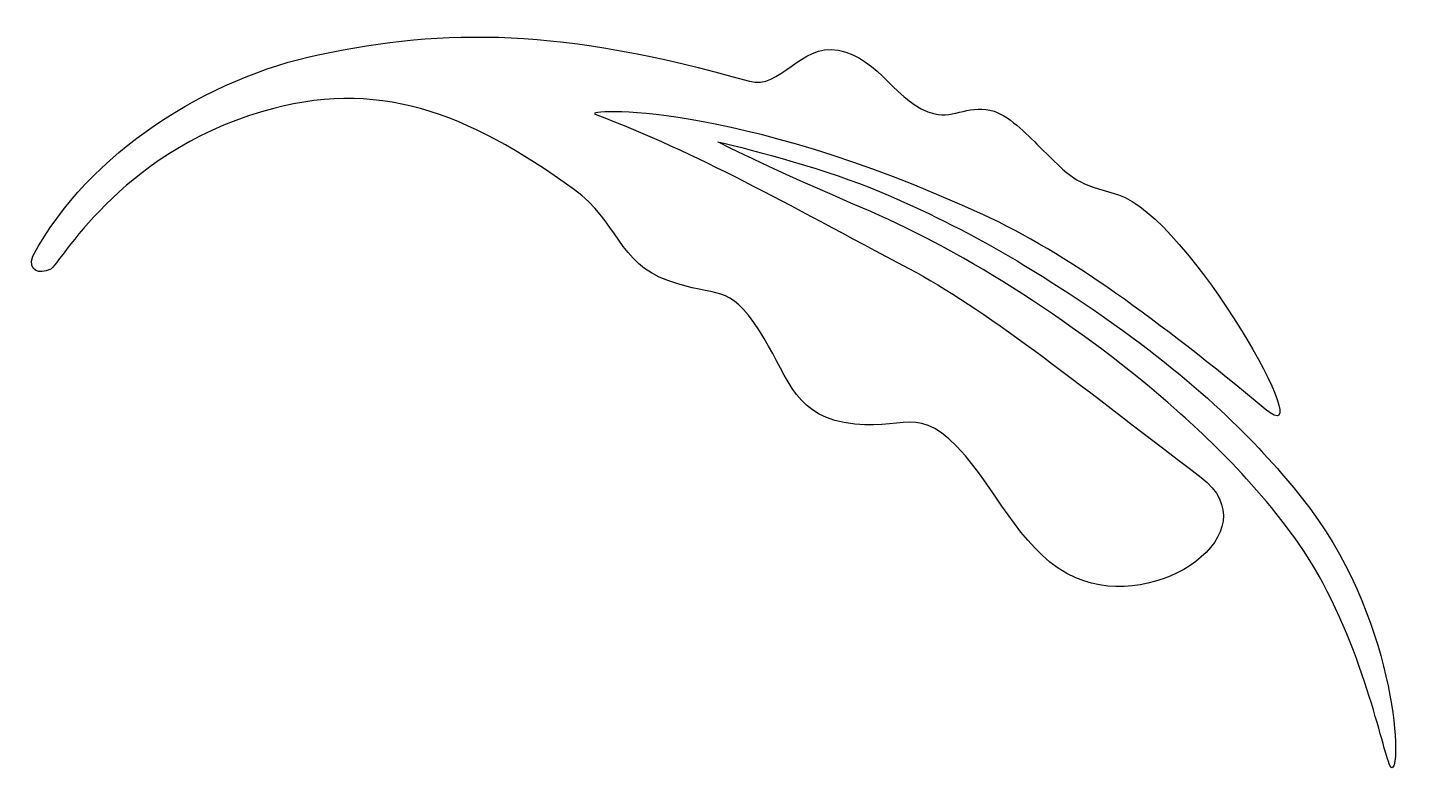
# Model space of a CAD drawing. Header units: centimetres. Extents: x -8.8 to 8.9, y -4.7 to 4.8.
import ezdxf

# ---------------------------------------------------------------- set-up
doc = ezdxf.new("R2010")
doc.units = ezdxf.units.CM
doc.header["$MEASUREMENT"] = 0
doc.layers.add('Camada 1', color=7, linetype='Continuous')

msp = doc.modelspace()

# ---------------------------------------------------------------- linework, layer by layer
at = {"layer": 'Camada 1'}
for points, knots in [([(3.45828, 2.41391), (4.5336, 1.92184), (5.72179, 1.0466), (7.0873, -0.08704), (7.0873, -0.08704), (7.85404, -0.72371), (6.09916, 2.38758), (5.20217, 2.66383), (5.20217, 2.66383), (4.64747, 2.83507), (4.6706, 2.80835), (4.21805, 3.25324), (4.21805, 3.25324), (4.05827, 3.40863), (3.82848, 3.66234), (3.60332, 3.73984), (3.60332, 3.73984), (3.32106, 3.83805), (3.07675, 3.64528), (2.84278, 3.70454), (2.84278, 3.70454), (2.34211, 3.82969), (2.14407, 4.4232), (1.60112, 4.52234), (1.60112, 4.52234), (1.10944, 4.61189), (0.85771, 4.01131), (0.45978, 4.12489), (0.45978, 4.12489), (-1.95849, 4.81514), (-3.44528, 4.80675), (-5.05993, 4.46967), (-5.05993, 4.46967), (-6.48987, 4.17106), (-8.02573, 3.21774), (-8.74518, 1.87895), (-8.74518, 1.87895), (-8.81379, 1.69575), (-8.66678, 1.63392), (-8.516, 1.71221), (-8.516, 1.71221), (-8.4035, 1.77074), (-7.64277, 3.193), (-5.8063, 3.73386), (-5.8063, 3.73386), (-4.3217, 4.17106), (-3.18118, 3.73704), (-1.78754, 2.73167), (-1.78754, 2.73167), (-1.23723, 2.33493), (-1.21667, 1.78711), (-0.58959, 1.5643), (-0.58959, 1.5643), (0.06483, 1.33274), (0.18053, 1.54895), (0.59043, 0.91914), (0.59043, 0.91914), (0.93034, 0.39804), (1.00633, -0.1393), (1.67652, -0.25818), (1.67652, -0.25818), (2.45381, -0.39722), (2.62256, 0.03204), (3.2351, -0.68723), (3.2351, -0.68723), (3.66555, -1.19248), (4.01001, -1.97676), (4.65549, -2.2556), (4.65549, -2.2556), (5.70803, -2.71116), (7.17668, -1.66198), (6.26294, -0.96388), (6.26294, -0.96388), (4.59405, 0.31088), (3.47148, 1.21033), (2.51586, 1.71577), (2.51586, 1.71577), (0.88285, 2.57913), (-0.17387, 3.18939), (-1.52144, 3.70152), (-1.52144, 3.70152), (-1.67784, 3.76107), (0.2316, 3.89013), (3.45828, 2.41391)], [0, 0, 0, 0, 0.04545455, 0.04545455, 0.04545455, 0.04545455, 0.09090909, 0.09090909, 0.09090909, 0.09090909, 0.13636364, 0.13636364, 0.13636364, 0.13636364, 0.18181818, 0.18181818, 0.18181818, 0.18181818, 0.22727273, 0.22727273, 0.22727273, 0.22727273, 0.27272727, 0.27272727, 0.27272727, 0.27272727, 0.31818182, 0.31818182, 0.31818182, 0.31818182, 0.36363636, 0.36363636, 0.36363636, 0.36363636, 0.40909091, 0.40909091, 0.40909091, 0.40909091, 0.45454545, 0.45454545, 0.45454545, 0.45454545, 0.5, 0.5, 0.5, 0.5, 0.54545455, 0.54545455, 0.54545455, 0.54545455, 0.59090909, 0.59090909, 0.59090909, 0.59090909, 0.63636364, 0.63636364, 0.63636364, 0.63636364, 0.68181818, 0.68181818, 0.68181818, 0.68181818, 0.72727273, 0.72727273, 0.72727273, 0.72727273, 0.77272727, 0.77272727, 0.77272727, 0.77272727, 0.81818182, 0.81818182, 0.81818182, 0.81818182, 0.86363636, 0.86363636, 0.86363636, 0.86363636, 0.90909091, 0.90909091, 0.90909091, 0.90909091, 1, 1, 1, 1]), ([(7.54985, -1.21599), (7.05259, -0.59626), (6.3152, 0.18903), (5.02427, 1.0888), (5.02427, 1.0888), (4.24639, 1.63104), (3.29157, 2.22344), (2.13349, 2.70842), (2.13349, 2.70842), (1.48304, 2.9811), (0.51784, 3.24208), (0.0545, 3.34649), (0.0545, 3.34649), (0.0545, 3.34649), (0.59782, 3.06037), (2.0194, 2.45032), (2.0194, 2.45032), (3.2104, 1.93909), (4.72191, 0.98646), (5.95338, -0.10458), (5.95338, -0.10458), (6.49115, -0.5807), (7.35001, -1.42464), (7.82592, -2.3166), (7.82592, -2.3166), (8.45523, -3.49601), (8.63734, -4.70256), (8.71473, -4.69298), (8.71473, -4.69298), (8.85075, -4.67705), (8.76357, -2.72871), (7.54985, -1.21599)], [0, 0, 0, 0, 0.11111111, 0.11111111, 0.11111111, 0.11111111, 0.22222222, 0.22222222, 0.22222222, 0.22222222, 0.33333333, 0.33333333, 0.33333333, 0.33333333, 0.44444444, 0.44444444, 0.44444444, 0.44444444, 0.55555556, 0.55555556, 0.55555556, 0.55555556, 0.66666667, 0.66666667, 0.66666667, 0.66666667, 0.77777778, 0.77777778, 0.77777778, 0.77777778, 1, 1, 1, 1])]:
    msp.add_open_spline(points, degree=3, knots=knots, dxfattribs=at)

doc.saveas('drawing.dxf')
